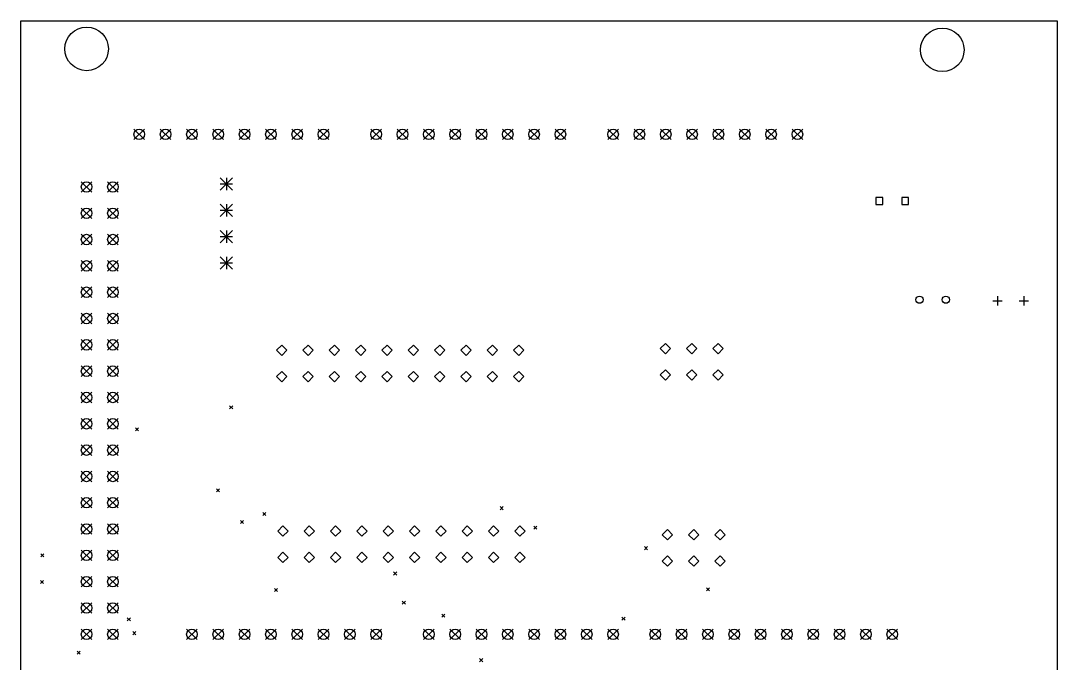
# Model space of a CAD drawing. Extents: x 36 to 137, y -161 to -37.
# Drawn here: x 37.4 to 137.4, y -99.4 to -37.4 of the extents above; entities that cross this region are included whole.
import ezdxf

# ---------------------------------------------------------------- set-up
doc = ezdxf.new("R2010")
doc.units = 0
doc.layers.add('BLACK', color=7, linetype='CONTINUOUS')

msp = doc.modelspace()

# ---------------------------------------------------------------- linework, layer by layer
at = {"layer": 'BLACK', "linetype": 'CONTINUOUS'}
for p, q in [((37.425, -37.375), (137.425, -37.375)), ((37.425, -137.375), (37.425, -37.375)), ((137.425, -37.375), (137.425, -137.375)), ((48.348, -47.832), (49.364, -48.848)), ((49.364, -47.832), (48.348, -48.848)), ((50.888, -47.832), (51.904, -48.848)), ((51.904, -47.832), (50.888, -48.848)), ((53.428, -47.832), (54.444, -48.848)), ((54.444, -47.832), (53.428, -48.848)), ((55.968, -47.832), (56.984, -48.848)), ((56.984, -47.832), (55.968, -48.848)), ((58.508, -47.832), (59.524, -48.848)), ((59.524, -47.832), (58.508, -48.848)), ((61.048, -47.832), (62.064, -48.848)), ((62.064, -47.832), (61.048, -48.848)), ((63.588, -47.832), (64.604, -48.848)), ((64.604, -47.832), (63.588, -48.848)), ((66.128, -47.832), (67.144, -48.848)), ((67.144, -47.832), (66.128, -48.848)), ((71.208, -47.832), (72.224, -48.848)), ((72.224, -47.832), (71.208, -48.848)), ((73.748, -47.832), (74.764, -48.848)), ((74.764, -47.832), (73.748, -48.848)), ((76.288, -47.832), (77.304, -48.848)), ((77.304, -47.832), (76.288, -48.848)), ((78.828, -47.832), (79.844, -48.848)), ((79.844, -47.832), (78.828, -48.848)), ((81.368, -47.832), (82.384, -48.848)), ((82.384, -47.832), (81.368, -48.848)), ((83.908, -47.832), (84.924, -48.848)), ((84.924, -47.832), (83.908, -48.848)), ((86.448, -47.832), (87.464, -48.848)), ((87.464, -47.832), (86.448, -48.848)), ((88.988, -47.832), (90.004, -48.848)), ((90.004, -47.832), (88.988, -48.848)), ((94.068, -47.832), (95.084, -48.848)), ((95.084, -47.832), (94.068, -48.848)), ((96.608, -47.832), (97.624, -48.848)), ((97.624, -47.832), (96.608, -48.848)), ((99.148, -47.832), (100.164, -48.848)), ((100.164, -47.832), (99.148, -48.848)), ((101.688, -47.832), (102.704, -48.848)), ((102.704, -47.832), (101.688, -48.848)), ((104.228, -47.832), (105.244, -48.848)), ((105.244, -47.832), (104.228, -48.848)), ((106.768, -47.832), (107.784, -48.848)), ((107.784, -47.832), (106.768, -48.848)), ((109.308, -47.832), (110.324, -48.848)), ((110.324, -47.832), (109.308, -48.848)), ((111.848, -47.832), (112.864, -48.848)), ((112.864, -47.832), (111.848, -48.848)), ((43.268, -52.912), (44.284, -53.928)), ((44.284, -52.912), (43.268, -53.928)), ((45.808, -52.912), (46.824, -53.928)), ((46.824, -52.912), (45.808, -53.928)), ((56.68, -52.535), (57.87, -53.725)), ((57.87, -52.535), (56.68, -53.725)), ((57.275, -52.535), (57.275, -53.725)), ((56.68, -53.13), (57.87, -53.13)), ((120.585879, -54.439121), (119.914121, -54.439121)), ((119.914121, -54.439121), (119.914121, -55.110879)), ((120.585879, -55.110879), (120.585879, -54.439121)), ((123.085879, -54.439121), (122.414121, -54.439121)), ((122.414121, -54.439121), (122.414121, -55.110879)), ((123.085879, -55.110879), (123.085879, -54.439121)), ((43.268, -55.452), (44.284, -56.468)), ((44.284, -55.452), (43.268, -56.468)), ((45.808, -55.452), (46.824, -56.468)), ((46.824, -55.452), (45.808, -56.468)), ((56.68, -55.075), (57.87, -56.265)), ((57.87, -55.075), (56.68, -56.265)), ((56.68, -55.67), (57.87, -55.67)), ((57.275, -55.075), (57.275, -56.265)), ((119.914121, -55.110879), (120.585879, -55.110879)), ((122.414121, -55.110879), (123.085879, -55.110879)), ((43.268, -57.992), (44.284, -59.008)), ((44.284, -57.992), (43.268, -59.008)), ((45.808, -57.992), (46.824, -59.008)), ((46.824, -57.992), (45.808, -59.008)), ((56.68, -57.615), (57.87, -58.805)), ((57.87, -57.615), (56.68, -58.805)), ((57.275, -57.615), (57.275, -58.805)), ((56.68, -58.21), (57.87, -58.21)), ((43.268, -60.532), (44.284, -61.548)), ((44.284, -60.532), (43.268, -61.548)), ((45.808, -60.532), (46.824, -61.548)), ((46.824, -60.532), (45.808, -61.548)), ((56.68, -60.155), (57.87, -61.345)), ((57.87, -60.155), (56.68, -61.345)), ((56.68, -60.75), (57.87, -60.75)), ((57.275, -60.155), (57.275, -61.345)), ((43.268, -63.072), (44.284, -64.088)), ((44.284, -63.072), (43.268, -64.088)), ((45.808, -63.072), (46.824, -64.088)), ((46.824, -63.072), (45.808, -64.088)), ((131.66, -63.975), (131.66, -64.875)), ((134.2, -63.975), (134.2, -64.875)), ((131.21, -64.425), (132.11, -64.425)), ((133.75, -64.425), (134.65, -64.425)), ((43.268, -65.612), (44.284, -66.628)), ((44.284, -65.612), (43.268, -66.628)), ((45.808, -65.612), (46.824, -66.628)), ((46.824, -65.612), (45.808, -66.628)), ((43.268, -68.152), (44.284, -69.168)), ((44.284, -68.152), (43.268, -69.168)), ((45.808, -68.152), (46.824, -69.168)), ((46.824, -68.152), (45.808, -69.168)), ((62.606, -68.681), (62.106, -69.181)), ((63.106, -69.181), (62.606, -68.681)), ((65.146, -68.681), (64.646, -69.181)), ((65.646, -69.181), (65.146, -68.681)), ((67.686, -68.681), (67.186, -69.181)), ((68.186, -69.181), (67.686, -68.681)), ((70.226, -68.681), (69.726, -69.181)), ((70.726, -69.181), (70.226, -68.681)), ((72.766, -68.681), (72.266, -69.181)), ((73.266, -69.181), (72.766, -68.681)), ((75.306, -68.681), (74.806, -69.181)), ((75.806, -69.181), (75.306, -68.681)), ((77.846, -68.681), (77.346, -69.181)), ((78.346, -69.181), (77.846, -68.681)), ((80.386, -68.681), (79.886, -69.181)), ((80.886, -69.181), (80.386, -68.681)), ((82.926, -68.681), (82.426, -69.181)), ((83.426, -69.181), (82.926, -68.681)), ((85.466, -68.681), (84.966, -69.181)), ((85.966, -69.181), (85.466, -68.681)), ((99.626, -68.525), (99.126, -69.025)), ((100.126, -69.025), (99.626, -68.525)), ((102.166, -68.525), (101.666, -69.025)), ((102.666, -69.025), (102.166, -68.525)), ((104.706, -68.525), (104.206, -69.025)), ((105.206, -69.025), (104.706, -68.525)), ((62.106, -69.181), (62.606, -69.681)), ((62.606, -69.681), (63.106, -69.181)), ((64.646, -69.181), (65.146, -69.681)), ((65.146, -69.681), (65.646, -69.181)), ((67.186, -69.181), (67.686, -69.681)), ((67.686, -69.681), (68.186, -69.181)), ((69.726, -69.181), (70.226, -69.681)), ((70.226, -69.681), (70.726, -69.181)), ((72.266, -69.181), (72.766, -69.681)), ((72.766, -69.681), (73.266, -69.181)), ((74.806, -69.181), (75.306, -69.681)), ((75.306, -69.681), (75.806, -69.181)), ((77.346, -69.181), (77.846, -69.681)), ((77.846, -69.681), (78.346, -69.181)), ((79.886, -69.181), (80.386, -69.681)), ((80.386, -69.681), (80.886, -69.181)), ((82.426, -69.181), (82.926, -69.681)), ((82.926, -69.681), (83.426, -69.181)), ((84.966, -69.181), (85.466, -69.681)), ((85.466, -69.681), (85.966, -69.181)), ((99.126, -69.025), (99.626, -69.525)), ((99.626, -69.525), (100.126, -69.025)), ((101.666, -69.025), (102.166, -69.525)), ((102.166, -69.525), (102.666, -69.025)), ((104.206, -69.025), (104.706, -69.525)), ((104.706, -69.525), (105.206, -69.025)), ((43.268, -70.692), (44.284, -71.708)), ((44.284, -70.692), (43.268, -71.708)), ((45.808, -70.692), (46.824, -71.708)), ((46.824, -70.692), (45.808, -71.708)), ((62.606, -71.221), (62.106, -71.721)), ((62.106, -71.721), (62.606, -72.221)), ((63.106, -71.721), (62.606, -71.221)), ((62.606, -72.221), (63.106, -71.721)), ((65.146, -71.221), (64.646, -71.721)), ((64.646, -71.721), (65.146, -72.221)), ((65.646, -71.721), (65.146, -71.221)), ((65.146, -72.221), (65.646, -71.721)), ((67.686, -71.221), (67.186, -71.721)), ((67.186, -71.721), (67.686, -72.221)), ((68.186, -71.721), (67.686, -71.221)), ((67.686, -72.221), (68.186, -71.721)), ((70.226, -71.221), (69.726, -71.721)), ((69.726, -71.721), (70.226, -72.221)), ((70.726, -71.721), (70.226, -71.221)), ((70.226, -72.221), (70.726, -71.721)), ((72.766, -71.221), (72.266, -71.721)), ((72.266, -71.721), (72.766, -72.221)), ((73.266, -71.721), (72.766, -71.221)), ((72.766, -72.221), (73.266, -71.721)), ((75.306, -71.221), (74.806, -71.721)), ((74.806, -71.721), (75.306, -72.221)), ((75.806, -71.721), (75.306, -71.221)), ((75.306, -72.221), (75.806, -71.721)), ((77.846, -71.221), (77.346, -71.721)), ((77.346, -71.721), (77.846, -72.221)), ((78.346, -71.721), (77.846, -71.221)), ((77.846, -72.221), (78.346, -71.721)), ((80.386, -71.221), (79.886, -71.721)), ((79.886, -71.721), (80.386, -72.221)), ((80.886, -71.721), (80.386, -71.221)), ((80.386, -72.221), (80.886, -71.721)), ((82.926, -71.221), (82.426, -71.721)), ((82.426, -71.721), (82.926, -72.221)), ((83.426, -71.721), (82.926, -71.221)), ((82.926, -72.221), (83.426, -71.721)), ((85.466, -71.221), (84.966, -71.721)), ((84.966, -71.721), (85.466, -72.221)), ((85.966, -71.721), (85.466, -71.221)), ((85.466, -72.221), (85.966, -71.721)), ((99.626, -71.065), (99.126, -71.565)), ((99.126, -71.565), (99.626, -72.065)), ((100.126, -71.565), (99.626, -71.065)), ((99.626, -72.065), (100.126, -71.565)), ((102.166, -71.065), (101.666, -71.565)), ((101.666, -71.565), (102.166, -72.065)), ((102.666, -71.565), (102.166, -71.065)), ((102.166, -72.065), (102.666, -71.565)), ((104.706, -71.065), (104.206, -71.565)), ((104.206, -71.565), (104.706, -72.065)), ((105.206, -71.565), (104.706, -71.065)), ((104.706, -72.065), (105.206, -71.565)), ((43.268, -73.232), (44.284, -74.248)), ((44.284, -73.232), (43.268, -74.248)), ((45.808, -73.232), (46.824, -74.248)), ((46.824, -73.232), (45.808, -74.248)), ((57.58, -74.54), (57.88, -74.84)), ((57.88, -74.54), (57.58, -74.84)), ((43.268, -75.772), (44.284, -76.788)), ((44.284, -75.772), (43.268, -76.788)), ((45.808, -75.772), (46.824, -76.788)), ((46.824, -75.772), (45.808, -76.788)), ((48.4874, -76.66), (48.7874, -76.96)), ((48.7874, -76.66), (48.4874, -76.96)), ((43.268, -78.312), (44.284, -79.328)), ((44.284, -78.312), (43.268, -79.328)), ((45.808, -78.312), (46.824, -79.328)), ((46.824, -78.312), (45.808, -79.328)), ((43.268, -80.852), (44.284, -81.868)), ((44.284, -80.852), (43.268, -81.868)), ((45.808, -80.852), (46.824, -81.868)), ((46.824, -80.852), (45.808, -81.868)), ((56.3052, -82.5617), (56.6052, -82.8617)), ((56.6052, -82.5617), (56.3052, -82.8617)), ((43.268, -83.392), (44.284, -84.408)), ((44.284, -83.392), (43.268, -84.408)), ((45.808, -83.392), (46.824, -84.408)), ((46.824, -83.392), (45.808, -84.408)), ((60.773, -84.8277), (61.073, -85.1277)), ((61.073, -84.8277), (60.773, -85.1277)), ((83.6705, -84.2706), (83.9705, -84.5706)), ((83.9705, -84.2706), (83.6705, -84.5706)), ((43.268, -85.932), (44.284, -86.948)), ((44.284, -85.932), (43.268, -86.948)), ((45.808, -85.932), (46.824, -86.948)), ((46.824, -85.932), (45.808, -86.948)), ((58.6211, -85.6097), (58.9211, -85.9097)), ((58.9211, -85.6097), (58.6211, -85.9097)), ((62.726, -86.141), (62.226, -86.641)), ((62.226, -86.641), (62.726, -87.141)), ((63.226, -86.641), (62.726, -86.141)), ((62.726, -87.141), (63.226, -86.641)), ((65.266, -86.141), (64.766, -86.641)), ((64.766, -86.641), (65.266, -87.141)), ((65.766, -86.641), (65.266, -86.141)), ((65.266, -87.141), (65.766, -86.641)), ((67.806, -86.141), (67.306, -86.641)), ((67.306, -86.641), (67.806, -87.141)), ((68.306, -86.641), (67.806, -86.141)), ((67.806, -87.141), (68.306, -86.641)), ((70.346, -86.141), (69.846, -86.641)), ((69.846, -86.641), (70.346, -87.141)), ((70.846, -86.641), (70.346, -86.141)), ((70.346, -87.141), (70.846, -86.641)), ((72.886, -86.141), (72.386, -86.641)), ((72.386, -86.641), (72.886, -87.141)), ((73.386, -86.641), (72.886, -86.141)), ((72.886, -87.141), (73.386, -86.641)), ((75.426, -86.141), (74.926, -86.641)), ((74.926, -86.641), (75.426, -87.141)), ((75.926, -86.641), (75.426, -86.141)), ((75.426, -87.141), (75.926, -86.641)), ((77.966, -86.141), (77.466, -86.641)), ((77.466, -86.641), (77.966, -87.141)), ((78.466, -86.641), (77.966, -86.141)), ((77.966, -87.141), (78.466, -86.641)), ((80.506, -86.141), (80.006, -86.641)), ((80.006, -86.641), (80.506, -87.141)), ((81.006, -86.641), (80.506, -86.141)), ((80.506, -87.141), (81.006, -86.641)), ((83.046, -86.141), (82.546, -86.641)), ((82.546, -86.641), (83.046, -87.141)), ((83.546, -86.641), (83.046, -86.141)), ((83.046, -87.141), (83.546, -86.641)), ((85.586, -86.141), (85.086, -86.641)), ((85.086, -86.641), (85.586, -87.141)), ((86.086, -86.641), (85.586, -86.141)), ((85.586, -87.141), (86.086, -86.641)), ((86.9149, -86.1647), (87.2149, -86.4647)), ((87.2149, -86.1647), (86.9149, -86.4647)), ((99.81, -86.485), (99.31, -86.985)), ((99.31, -86.985), (99.81, -87.485)), ((100.31, -86.985), (99.81, -86.485)), ((99.81, -87.485), (100.31, -86.985)), ((102.35, -86.485), (101.85, -86.985)), ((101.85, -86.985), (102.35, -87.485)), ((102.85, -86.985), (102.35, -86.485)), ((102.35, -87.485), (102.85, -86.985)), ((104.89, -86.485), (104.39, -86.985)), ((104.39, -86.985), (104.89, -87.485)), ((105.39, -86.985), (104.89, -86.485)), ((104.89, -87.485), (105.39, -86.985)), ((39.3603, -88.8228), (39.6603, -89.1228)), ((39.6603, -88.8228), (39.3603, -89.1228)), ((43.268, -88.472), (44.284, -89.488)), ((44.284, -88.472), (43.268, -89.488)), ((45.808, -88.472), (46.824, -89.488)), ((46.824, -88.472), (45.808, -89.488)), ((62.726, -88.681), (62.226, -89.181)), ((63.226, -89.181), (62.726, -88.681)), ((65.266, -88.681), (64.766, -89.181)), ((65.766, -89.181), (65.266, -88.681)), ((67.806, -88.681), (67.306, -89.181)), ((68.306, -89.181), (67.806, -88.681)), ((70.346, -88.681), (69.846, -89.181)), ((70.846, -89.181), (70.346, -88.681)), ((72.886, -88.681), (72.386, -89.181)), ((73.386, -89.181), (72.886, -88.681)), ((75.426, -88.681), (74.926, -89.181)), ((75.926, -89.181), (75.426, -88.681)), ((77.966, -88.681), (77.466, -89.181)), ((78.466, -89.181), (77.966, -88.681)), ((80.506, -88.681), (80.006, -89.181)), ((81.006, -89.181), (80.506, -88.681)), ((83.046, -88.681), (82.546, -89.181)), ((83.546, -89.181), (83.046, -88.681)), ((85.586, -88.681), (85.086, -89.181)), ((86.086, -89.181), (85.586, -88.681)), ((97.6047, -88.1385), (97.9047, -88.4385)), ((97.9047, -88.1385), (97.6047, -88.4385)), ((62.226, -89.181), (62.726, -89.681)), ((62.726, -89.681), (63.226, -89.181)), ((64.766, -89.181), (65.266, -89.681)), ((65.266, -89.681), (65.766, -89.181)), ((67.306, -89.181), (67.806, -89.681)), ((67.806, -89.681), (68.306, -89.181)), ((69.846, -89.181), (70.346, -89.681)), ((70.346, -89.681), (70.846, -89.181)), ((72.386, -89.181), (72.886, -89.681)), ((72.886, -89.681), (73.386, -89.181)), ((74.926, -89.181), (75.426, -89.681)), ((75.426, -89.681), (75.926, -89.181)), ((77.466, -89.181), (77.966, -89.681)), ((77.966, -89.681), (78.466, -89.181)), ((80.006, -89.181), (80.506, -89.681)), ((80.506, -89.681), (81.006, -89.181)), ((82.546, -89.181), (83.046, -89.681)), ((83.046, -89.681), (83.546, -89.181)), ((85.086, -89.181), (85.586, -89.681)), ((85.586, -89.681), (86.086, -89.181)), ((99.81, -89.025), (99.31, -89.525)), ((99.31, -89.525), (99.81, -90.025)), ((100.31, -89.525), (99.81, -89.025)), ((99.81, -90.025), (100.31, -89.525)), ((102.35, -89.025), (101.85, -89.525)), ((101.85, -89.525), (102.35, -90.025)), ((102.85, -89.525), (102.35, -89.025)), ((102.35, -90.025), (102.85, -89.525)), ((104.89, -89.025), (104.39, -89.525)), ((104.39, -89.525), (104.89, -90.025)), ((105.39, -89.525), (104.89, -89.025)), ((104.89, -90.025), (105.39, -89.525)), ((73.398, -90.5791), (73.698, -90.8791)), ((73.698, -90.5791), (73.398, -90.8791)), ((39.3318, -91.3931), (39.6318, -91.6931)), ((39.6318, -91.3931), (39.3318, -91.6931)), ((43.268, -91.012), (44.284, -92.028)), ((44.284, -91.012), (43.268, -92.028)), ((45.808, -91.012), (46.824, -92.028)), ((46.824, -91.012), (45.808, -92.028)), ((61.8986, -92.1739), (62.1986, -92.4739)), ((62.1986, -92.1739), (61.8986, -92.4739)), ((103.57, -92.1177), (103.87, -92.4177)), ((103.87, -92.1177), (103.57, -92.4177)), ((43.268, -93.552), (44.284, -94.568)), ((44.284, -93.552), (43.268, -94.568)), ((45.808, -93.552), (46.824, -94.568)), ((46.824, -93.552), (45.808, -94.568)), ((74.2301, -93.4068), (74.5301, -93.7068)), ((74.5301, -93.4068), (74.2301, -93.7068)), ((78.0545, -94.6451), (78.3545, -94.9451)), ((78.3545, -94.6451), (78.0545, -94.9451)), ((95.4314, -94.9502), (95.7314, -95.2502)), ((95.7314, -94.9502), (95.4314, -95.2502)), ((47.7014, -95.0031), (48.0014, -95.3031)), ((48.0014, -95.0031), (47.7014, -95.3031)), ((43.268, -96.092), (44.284, -97.108)), ((44.284, -96.092), (43.268, -97.108)), ((45.808, -96.092), (46.824, -97.108)), ((46.824, -96.092), (45.808, -97.108)), ((48.2367, -96.3356), (48.5367, -96.6356)), ((48.5367, -96.3356), (48.2367, -96.6356)), ((53.428, -96.092), (54.444, -97.108)), ((54.444, -96.092), (53.428, -97.108)), ((55.968, -96.092), (56.984, -97.108)), ((56.984, -96.092), (55.968, -97.108)), ((58.508, -96.092), (59.524, -97.108)), ((59.524, -96.092), (58.508, -97.108)), ((61.048, -96.092), (62.064, -97.108)), ((62.064, -96.092), (61.048, -97.108)), ((63.588, -96.092), (64.604, -97.108)), ((64.604, -96.092), (63.588, -97.108)), ((66.128, -96.092), (67.144, -97.108)), ((67.144, -96.092), (66.128, -97.108)), ((68.668, -96.092), (69.684, -97.108)), ((69.684, -96.092), (68.668, -97.108)), ((71.208, -96.092), (72.224, -97.108)), ((72.224, -96.092), (71.208, -97.108)), ((76.288, -96.092), (77.304, -97.108)), ((77.304, -96.092), (76.288, -97.108)), ((78.828, -96.092), (79.844, -97.108)), ((79.844, -96.092), (78.828, -97.108)), ((81.368, -96.092), (82.384, -97.108)), ((82.384, -96.092), (81.368, -97.108)), ((83.908, -96.092), (84.924, -97.108)), ((84.924, -96.092), (83.908, -97.108)), ((86.448, -96.092), (87.464, -97.108)), ((87.464, -96.092), (86.448, -97.108)), ((88.988, -96.092), (90.004, -97.108)), ((90.004, -96.092), (88.988, -97.108)), ((91.528, -96.092), (92.544, -97.108)), ((92.544, -96.092), (91.528, -97.108)), ((94.068, -96.092), (95.084, -97.108)), ((95.084, -96.092), (94.068, -97.108)), ((98.132, -96.092), (99.148, -97.108)), ((99.148, -96.092), (98.132, -97.108)), ((100.672, -96.092), (101.688, -97.108)), ((101.688, -96.092), (100.672, -97.108)), ((103.212, -96.092), (104.228, -97.108)), ((104.228, -96.092), (103.212, -97.108)), ((105.752, -96.092), (106.768, -97.108)), ((106.768, -96.092), (105.752, -97.108)), ((108.292, -96.092), (109.308, -97.108)), ((109.308, -96.092), (108.292, -97.108)), ((110.832, -96.092), (111.848, -97.108)), ((111.848, -96.092), (110.832, -97.108)), ((113.372, -96.092), (114.388, -97.108)), ((114.388, -96.092), (113.372, -97.108)), ((115.912, -96.092), (116.928, -97.108)), ((116.928, -96.092), (115.912, -97.108)), ((118.452, -96.092), (119.468, -97.108)), ((119.468, -96.092), (118.452, -97.108)), ((120.992, -96.092), (122.008, -97.108)), ((122.008, -96.092), (120.992, -97.108)), ((42.8718, -98.2256), (43.1718, -98.5256)), ((43.1718, -98.2256), (42.8718, -98.5256)), ((81.6923, -98.9511), (81.9923, -99.2511)), ((81.9923, -98.9511), (81.6923, -99.2511))]:
    msp.add_line(p, q, dxfattribs=at)
at = {"layer": 'BLACK'}
for centre, radius in [((43.784678, -40.09842), 2.1), ((126.333115, -40.190003), 2.1), ((48.856, -48.34), 0.508), ((51.396, -48.34), 0.508), ((53.936, -48.34), 0.508), ((56.476, -48.34), 0.508), ((59.016, -48.34), 0.508), ((61.556, -48.34), 0.508), ((64.096, -48.34), 0.508), ((66.636, -48.34), 0.508), ((71.716, -48.34), 0.508), ((74.256, -48.34), 0.508), ((76.796, -48.34), 0.508), ((79.336, -48.34), 0.508), ((81.876, -48.34), 0.508), ((84.416, -48.34), 0.508), ((86.956, -48.34), 0.508), ((89.496, -48.34), 0.508), ((94.576, -48.34), 0.508), ((97.116, -48.34), 0.508), ((99.656, -48.34), 0.508), ((102.196, -48.34), 0.508), ((104.736, -48.34), 0.508), ((107.276, -48.34), 0.508), ((109.816, -48.34), 0.508), ((112.356, -48.34), 0.508), ((43.776, -53.42), 0.508), ((46.316, -53.42), 0.508), ((43.776, -55.96), 0.508), ((46.316, -55.96), 0.508), ((43.776, -58.5), 0.508), ((46.316, -58.5), 0.508), ((43.776, -61.04), 0.508), ((46.316, -61.04), 0.508), ((43.776, -63.58), 0.508), ((46.316, -63.58), 0.508), ((124.1339, -64.3034), 0.35), ((126.6739, -64.3034), 0.35), ((43.776, -66.12), 0.508), ((46.316, -66.12), 0.508), ((43.776, -68.66), 0.508), ((46.316, -68.66), 0.508), ((43.776, -71.2), 0.508), ((46.316, -71.2), 0.508), ((43.776, -73.74), 0.508), ((46.316, -73.74), 0.508), ((43.776, -76.28), 0.508), ((46.316, -76.28), 0.508), ((43.776, -78.82), 0.508), ((46.316, -78.82), 0.508), ((43.776, -81.36), 0.508), ((46.316, -81.36), 0.508), ((43.776, -83.9), 0.508), ((46.316, -83.9), 0.508), ((43.776, -86.44), 0.508), ((46.316, -86.44), 0.508), ((43.776, -88.98), 0.508), ((46.316, -88.98), 0.508), ((43.776, -91.52), 0.508), ((46.316, -91.52), 0.508), ((43.776, -94.06), 0.508), ((46.316, -94.06), 0.508), ((43.776, -96.6), 0.508), ((46.316, -96.6), 0.508), ((53.936, -96.6), 0.508), ((56.476, -96.6), 0.508), ((59.016, -96.6), 0.508), ((61.556, -96.6), 0.508), ((64.096, -96.6), 0.508), ((66.636, -96.6), 0.508), ((69.176, -96.6), 0.508), ((71.716, -96.6), 0.508), ((76.796, -96.6), 0.508), ((79.336, -96.6), 0.508), ((81.876, -96.6), 0.508), ((84.416, -96.6), 0.508), ((86.956, -96.6), 0.508), ((89.496, -96.6), 0.508), ((92.036, -96.6), 0.508), ((94.576, -96.6), 0.508), ((98.64, -96.6), 0.508), ((101.18, -96.6), 0.508), ((103.72, -96.6), 0.508), ((106.26, -96.6), 0.508), ((108.8, -96.6), 0.508), ((111.34, -96.6), 0.508), ((113.88, -96.6), 0.508), ((116.42, -96.6), 0.508), ((118.96, -96.6), 0.508), ((121.5, -96.6), 0.508)]:
    msp.add_circle(centre, radius, dxfattribs=at)

doc.saveas('drawing.dxf')
